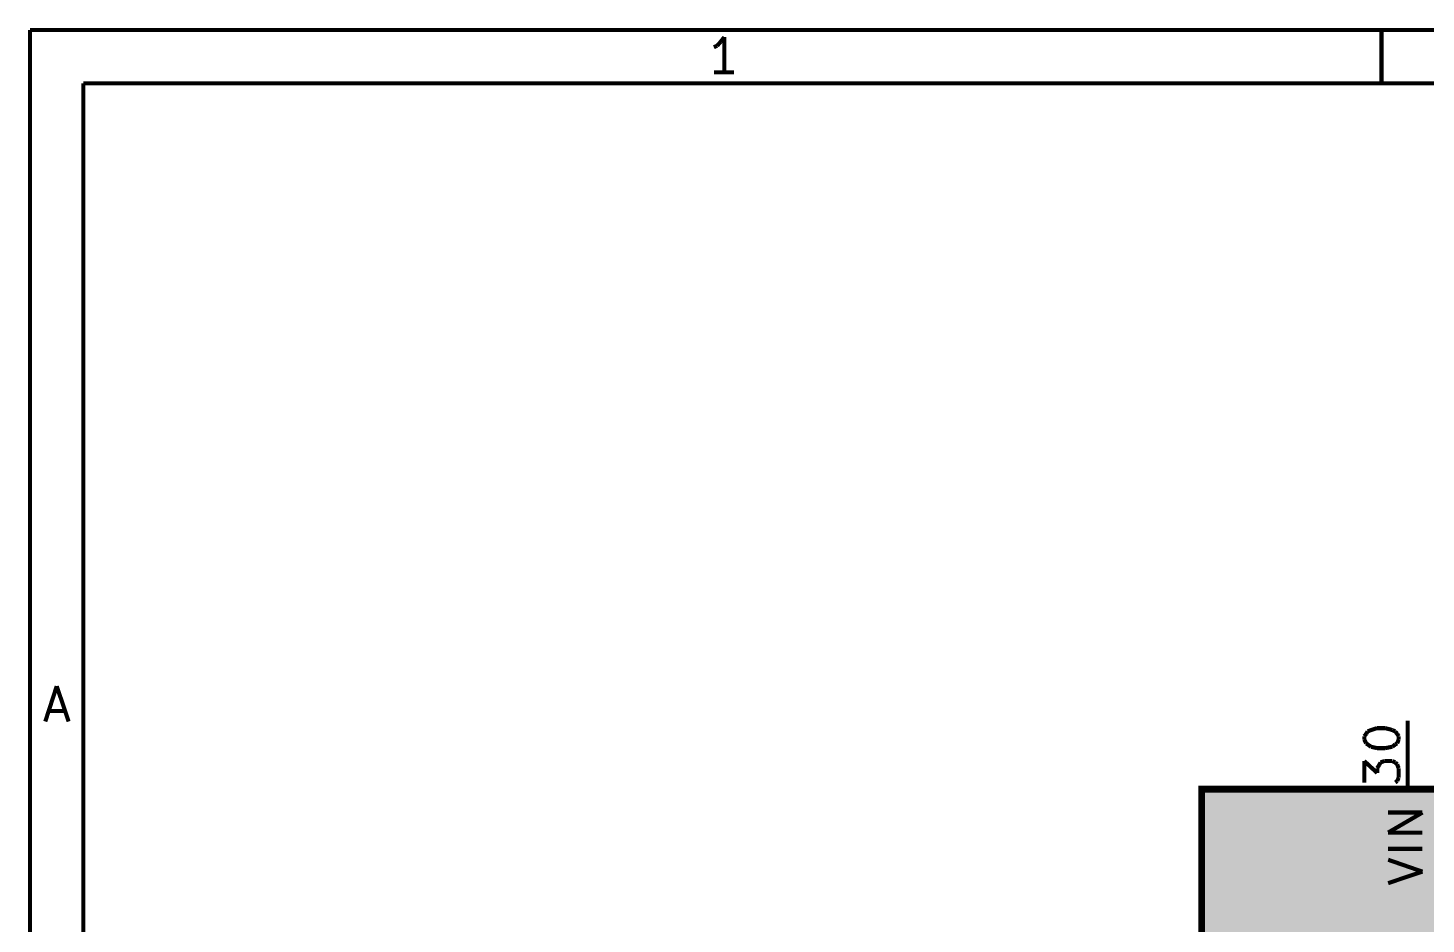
# Model space of a CAD drawing. Header units: millimetres. Extents: x 10 to 287, y 10 to 200.
# Drawn here: x 9.9 to 61.6, y 166.9 to 200.1 of the extents above; entities that cross this region are included whole.
import ezdxf

# ---------------------------------------------------------------- set-up
doc = ezdxf.new("R2010")
doc.units = ezdxf.units.MM
doc.layers.add('H', color=7, linetype='Continuous')
doc.layers.add('P', color=7, linetype='Continuous')

msp = doc.modelspace()

# ---------------------------------------------------------------- hatches: boundary and pattern name
at = {"layer": 'H', "linetype": 'Continuous'}
msp.add_hatch(color=256, dxfattribs=at).paths.add_polyline_path([(53.34, 126.189), (53.34, 171.909), (73.66, 171.909), (73.66, 126.189), (53.34, 126.189)])

# ---------------------------------------------------------------- linework, layer by layer
at = {"layer": 'P'}
for points, const_width in [([(10.001, 200.007), (10.001, 10.019)], 0.152), ([(286.985, 200.007), (10.001, 200.007)], 0.152), ([(35.542, 199.566), (35.419, 199.425)], 0.152), ([(35.683, 199.743), (35.542, 199.566)], 0.152), ([(35.683, 198.438), (35.683, 199.743)], 0.152), ([(59.99, 198.032), (59.99, 200.007)], 0.152), ([(35.419, 199.425), (35.295, 199.372)], 0.152), ([(11.977, 198.032), (11.977, 11.994)], 0.152), ([(285.009, 198.032), (11.977, 198.032)], 0.152), ([(36.036, 198.438), (35.295, 198.438)], 0.152), ([(10.566, 174.431), (10.989, 175.736)], 0.152), ([(10.989, 175.736), (11.43, 174.431)], 0.152), ([(10.654, 174.819), (11.289, 174.819)], 0.152), ([(60.96, 171.926), (60.96, 174.466)], 0.152), ([(59.355, 173.884), (59.425, 173.972)], 0.152), ([(59.355, 173.761), (59.355, 173.884)], 0.152), ([(59.425, 173.62), (59.355, 173.761)], 0.152), ([(59.425, 173.972), (59.478, 174.061)], 0.152), ([(59.478, 174.061), (59.602, 174.113)], 0.152), ([(59.602, 174.113), (59.831, 174.184)], 0.152), ([(59.831, 174.184), (60.131, 174.184)], 0.152), ([(60.131, 174.184), (60.396, 174.113)], 0.152), ([(60.396, 174.113), (60.501, 174.061)], 0.152), ([(60.501, 174.061), (60.572, 173.972)], 0.152), ([(60.572, 173.972), (60.625, 173.884)], 0.152), ([(60.625, 173.761), (60.572, 173.62)], 0.152), ([(60.625, 173.884), (60.625, 173.761)], 0.152), ([(59.478, 173.584), (59.425, 173.62)], 0.152), ([(59.602, 173.496), (59.478, 173.584)], 0.152), ([(59.831, 173.443), (59.602, 173.496)], 0.152), ([(60.131, 173.443), (59.831, 173.443)], 0.152), ([(60.396, 173.496), (60.131, 173.443)], 0.152), ([(60.501, 173.584), (60.396, 173.496)], 0.152), ([(60.572, 173.62), (60.501, 173.584)], 0.152), ([(59.355, 172.173), (59.355, 172.967)], 0.152), ([(59.355, 172.967), (59.831, 172.526)], 0.152), ([(59.831, 172.702), (59.919, 172.843)], 0.152), ([(59.831, 172.526), (59.831, 172.702)], 0.152), ([(59.919, 172.843), (59.955, 172.914)], 0.152), ([(59.955, 172.914), (60.096, 172.967)], 0.152), ([(60.096, 172.967), (60.396, 172.967)], 0.152), ([(60.396, 172.967), (60.501, 172.914)], 0.152), ([(60.501, 172.914), (60.572, 172.843)], 0.152), ([(60.572, 172.843), (60.625, 172.702)], 0.152), ([(60.625, 172.702), (60.625, 172.35)], 0.152), ([(60.572, 172.226), (60.501, 172.173)], 0.152), ([(60.625, 172.35), (60.572, 172.226)], 0.152), ([(53.34, 171.926), (53.34, 126.206), (73.66, 126.206), (73.66, 171.926), (53.34, 171.926)], 0.254), ([(53.34, 171.926), (53.34, 126.206)], 0.254), ([(73.66, 171.926), (53.34, 171.926)], 0.254), ([(60.237, 170.321), (61.507, 171.062)], 0.152), ([(61.507, 171.062), (60.237, 171.062)], 0.152), ([(61.507, 170.321), (60.237, 170.321)], 0.152), ([(61.507, 169.721), (60.237, 169.721)], 0.152), ([(61.507, 168.875), (60.237, 169.316)], 0.152), ([(60.237, 168.451), (61.507, 168.875)], 0.152)]:
    msp.add_lwpolyline(points, dxfattribs=dict(at, const_width=const_width))

doc.saveas('drawing.dxf')
